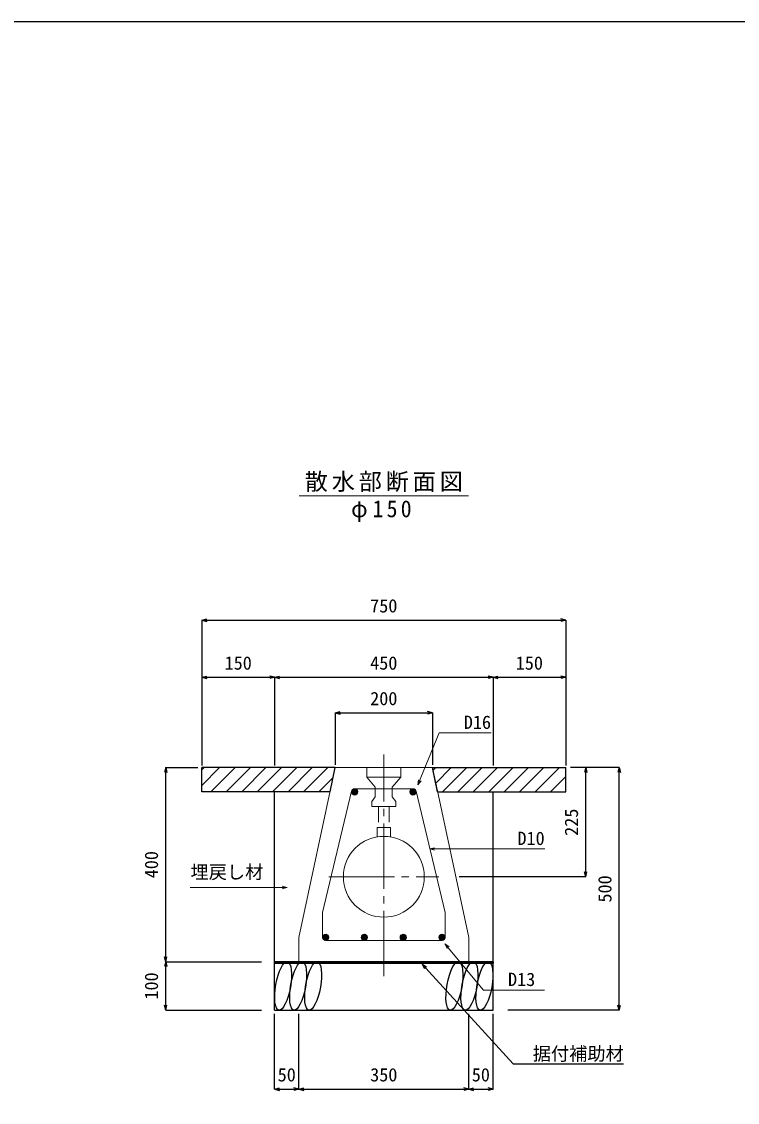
# Model space of a CAD drawing. Units: millimetres, scale not verified. Extents: x -9755 to 16726, y -7413 to 2028.
# Drawn here: x -8280 to -6805, y -200 to 2028 of the extents above; entities that cross this region are included whole.
import ezdxf
from ezdxf.enums import TextEntityAlignment as Align

# ---------------------------------------------------------------- set-up
doc = ezdxf.new("R2010")
doc.units = ezdxf.units.MM
doc.header["$LTSCALE"] = 15
doc.linetypes.add('CHAIN2', pattern=[12, 9, -1, 1, -1])
doc.layers.add('0-1_ブロック', color=2, linetype='Continuous', lineweight=18)
doc.layers.add('0-A', color=7, linetype='Continuous', lineweight=18)
for name, color, linetype in [('0-3_鉄筋', 7, 'Continuous'), ('0-5_ｼﾞｮｲﾝﾄ詳細図', 7, 'Continuous'), ('0-6_寸法', 4, 'Continuous'), ('0-B', 4, 'Continuous'), ('0-F', 5, 'Continuous')]:
    doc.layers.add(name, color=color, linetype=linetype)
doc.styles.add('ＭＳ ゴシック', font='')
doc.styles.get('ＭＳ ゴシック').set_extended_font_data('MS Gothic')

msp = doc.modelspace()

# ---------------------------------------------------------------- linework, layer by layer
at = {"layer": '0-1_ブロック', "color": 7, "linetype": 'CHAIN2'}
for p, q in [((-7534.06, 59.91), (-7534.06, 517.02)), ((-7647.36, 264.91), (-7420.76, 264.91))]:
    msp.add_line(p, q, dxfattribs=at)
at = {"layer": '0-1_ブロック', "color": 3}
for p, q in [((-7634.06, 489.91), (-7709.06, 139.91)), ((-7434.06, 489.91), (-7634.06, 489.91)), ((-7434.06, 489.91), (-7359.06, 139.91)), ((-7709.06, 139.91), (-7709.06, 89.91)), ((-7359.06, 139.91), (-7359.06, 89.91)), ((-7709.06, 89.91), (-7359.06, 89.91))]:
    msp.add_line(p, q, dxfattribs=at)
at = {"layer": '0-1_ブロック', "color": 7}
for p, q in [((-7569.06, 469.91), (-7551.56, 449.91)), ((-7516.56, 449.91), (-7499.06, 469.91)), ((-7499.06, 469.91), (-7499.06, 489.91)), ((-7597.1, 445.65), (-7588.32, 436.87)), ((-7595.56, 446.23), (-7587.74, 438.41)), ((-7593.6, 446.39), (-7587.58, 440.37)), ((-7551.56, 429.91), (-7551.56, 449.91)), ((-7516.56, 429.91), (-7516.56, 449.91)), ((-7477.1, 445.65), (-7468.32, 436.87)), ((-7475.56, 446.23), (-7467.74, 438.41)), ((-7473.6, 446.39), (-7467.58, 440.37)), ((-7600.53, 440.59), (-7593.38, 433.44)), ((-7600.36, 438.3), (-7595.67, 433.61)), ((-7600.11, 442.29), (-7591.68, 433.86)), ((-7599.36, 443.67), (-7590.3, 434.61)), ((-7598.36, 444.78), (-7589.19, 435.61)), ((-7551.56, 429.91), (-7559.06, 419.91)), ((-7516.56, 429.91), (-7509.06, 419.91)), ((-7480.53, 440.59), (-7473.38, 433.44)), ((-7480.36, 438.3), (-7475.67, 433.61)), ((-7480.11, 442.29), (-7471.68, 433.86)), ((-7479.36, 443.67), (-7470.3, 434.61)), ((-7478.36, 444.78), (-7469.19, 435.61)), ((-7545.06, 377.74), (-7545.06, 409.91)), ((-7523.06, 377.74), (-7523.06, 409.91)), ((-7509.06, 409.91), (-7509.06, 419.91)), ((-7548.06, 366.68), (-7548.06, 347.02)), ((-7660.53, 140.59), (-7653.38, 133.44)), ((-7660.36, 138.3), (-7655.67, 133.61)), ((-7660.11, 142.29), (-7651.68, 133.86)), ((-7659.36, 143.67), (-7650.3, 134.61)), ((-7658.36, 144.79), (-7649.19, 135.61)), ((-7657.1, 145.65), (-7648.32, 136.87)), ((-7655.56, 146.23), (-7647.74, 138.41)), ((-7653.6, 146.39), (-7647.58, 140.37)), ((-7580.53, 140.59), (-7573.38, 133.44)), ((-7580.36, 138.3), (-7575.67, 133.61)), ((-7580.11, 142.29), (-7571.68, 133.86)), ((-7579.36, 143.67), (-7570.3, 134.61)), ((-7578.36, 144.79), (-7569.19, 135.61)), ((-7577.1, 145.65), (-7568.32, 136.87)), ((-7575.56, 146.23), (-7567.74, 138.41)), ((-7573.6, 146.39), (-7567.58, 140.37)), ((-7494.53, 146.39), (-7500.55, 140.37)), ((-7492.56, 146.23), (-7500.39, 138.41)), ((-7491.02, 145.65), (-7499.81, 136.87)), ((-7489.77, 144.79), (-7498.94, 135.61)), ((-7488.76, 143.67), (-7497.83, 134.61)), ((-7488.02, 142.29), (-7496.45, 133.86)), ((-7487.6, 140.59), (-7494.75, 133.44)), ((-7487.76, 138.3), (-7492.46, 133.61)), ((-7414.53, 146.39), (-7420.55, 140.37)), ((-7412.56, 146.23), (-7420.39, 138.41)), ((-7411.02, 145.65), (-7419.81, 136.87)), ((-7409.77, 144.79), (-7418.94, 135.61)), ((-7408.76, 143.67), (-7417.83, 134.61)), ((-7408.02, 142.29), (-7416.45, 133.86)), ((-7407.6, 140.59), (-7414.75, 133.44)), ((-7407.76, 138.3), (-7412.46, 133.61))]:
    msp.add_line(p, q, dxfattribs=at)
at = {"layer": '0-1_ブロック'}
for p, q in [((-7594.06, 446.41), (-7473.6, 446.41)), ((-7600.38, 441.42), (-7660.38, 191.42)), ((-7467.74, 441.42), (-7407.74, 191.42)), ((-7660.56, 139.91), (-7660.56, 191.42)), ((-7407.56, 139.91), (-7407.56, 191.42)), ((-7654.06, 133.41), (-7414.06, 133.44))]:
    msp.add_line(p, q, dxfattribs=at)
at = {"layer": '0-1_ブロック', "color": 7}
for points in [[(-7499.06, 469.91), (-7569.06, 469.91), (-7569.06, 489.91)], [(-7509.06, 409.91), (-7559.06, 409.91), (-7559.06, 419.91)], [(-7548.06, 366.68), (-7520.06, 366.68), (-7520.06, 347.02)]]:
    msp.add_lwpolyline(points, dxfattribs=at)
at = {"layer": '0-1_ブロック'}
for centre in [(-7594.06, 439.91), (-7474.06, 439.91), (-7654.06, 139.91), (-7574.06, 139.91), (-7494.06, 139.91), (-7414.06, 139.91)]:
    msp.add_circle(centre, 6.5, dxfattribs=at)
at = {"layer": '0-1_ブロック', "color": 4}
msp.add_circle((-7534.06, 264.91), 83.3, dxfattribs=at)
at = {"layer": '0-3_鉄筋'}
for p, q in [((-7909.06, 439.91), (-7909.06, 489.91)), ((-7634.06, 489.91), (-7909.06, 489.91)), ((-7909.06, 453.24), (-7872.4, 489.91)), ((-7909.06, 485.06), (-7904.22, 489.91)), ((-7890.58, 439.91), (-7840.58, 489.91)), ((-7858.76, 439.91), (-7808.76, 489.91)), ((-7826.94, 439.91), (-7776.94, 489.91)), ((-7795.12, 439.91), (-7745.12, 489.91)), ((-7763.3, 439.91), (-7713.3, 489.91)), ((-7731.48, 439.91), (-7681.48, 489.91)), ((-7699.66, 439.91), (-7649.66, 489.91)), ((-7667.84, 439.91), (-7638.49, 469.26)), ((-7644.78, 439.91), (-7634.06, 489.91)), ((-7434.06, 489.91), (-7159.06, 489.91)), ((-7423.35, 439.91), (-7434.06, 489.91)), ((-7432.8, 484.03), (-7426.92, 489.91)), ((-7427.19, 457.82), (-7395.1, 489.91)), ((-7413.28, 439.91), (-7363.28, 489.91)), ((-7381.46, 439.91), (-7331.46, 489.91)), ((-7349.64, 439.91), (-7299.64, 489.91)), ((-7317.82, 439.91), (-7267.82, 489.91)), ((-7286, 439.91), (-7236, 489.91)), ((-7254.18, 439.91), (-7204.18, 489.91)), ((-7222.36, 439.91), (-7172.36, 489.91)), ((-7190.54, 439.91), (-7159.06, 471.39)), ((-7159.06, 439.91), (-7159.06, 489.91)), ((-7644.78, 439.91), (-7909.06, 439.91)), ((-7759.06, 89.91), (-7759.06, 439.91)), ((-7423.35, 439.91), (-7159.06, 439.91)), ((-7309.06, 89.91), (-7309.06, 439.91))]:
    msp.add_line(p, q, dxfattribs=at)
at = {"layer": '0-5_ｼﾞｮｲﾝﾄ詳細図'}
for p, q in [((-7759.06, -10.09), (-7759.06, 89.91)), ((-7309.06, 89.91), (-7759.06, 89.91)), ((-7309.06, -10.09), (-7309.06, 89.91)), ((-7759.06, -10.09), (-7309.06, -10.09))]:
    msp.add_line(p, q, dxfattribs=at)
for centre in [(-7741.55, 39.92), (-7710.64, 39.92), (-7679.74, 39.92), (-7388.59, 39.92), (-7357.68, 39.92), (-7326.78, 39.92)]:
    msp.add_ellipse(centre, major_axis=(8.81, 49.96), ratio=0.3, dxfattribs=at)
at = {"layer": '0-6_寸法'}
for p, q in [((-7909.06, 793.95), (-7898.92, 796.67)), ((-7909.06, 793.95), (-7159.06, 793.95)), ((-7909.06, 793.95), (-7898.92, 791.23)), ((-7909.06, 793.95), (-7909.06, 676.01)), ((-7159.06, 793.95), (-7169.21, 796.67)), ((-7159.06, 793.95), (-7169.21, 791.23)), ((-7159.06, 793.95), (-7159.06, 676.01)), ((-7909.06, 676.01), (-7898.92, 678.72)), ((-7909.06, 676.01), (-7759.06, 676.01)), ((-7909.06, 676.01), (-7898.92, 673.29)), ((-7909.06, 676.01), (-7909.06, 494.53)), ((-7759.06, 676.01), (-7769.21, 678.72)), ((-7759.06, 676.01), (-7769.21, 673.29)), ((-7759.06, 676.01), (-7748.92, 678.72)), ((-7759.06, 676.01), (-7759.06, 494.53)), ((-7759.06, 676.01), (-7309.06, 676.01)), ((-7759.06, 676.01), (-7748.92, 673.29)), ((-7309.06, 676.01), (-7319.21, 678.72)), ((-7309.06, 676.01), (-7319.21, 673.29)), ((-7309.06, 676.01), (-7298.92, 678.72)), ((-7309.06, 676.01), (-7309.06, 494.53)), ((-7309.06, 676.01), (-7159.06, 676.01)), ((-7309.06, 676.01), (-7298.92, 673.29)), ((-7159.06, 676.01), (-7169.21, 678.72)), ((-7159.06, 676.01), (-7169.21, 673.29)), ((-7159.06, 676.01), (-7159.06, 494.53)), ((-7634.06, 602.8), (-7623.92, 605.52)), ((-7634.06, 602.8), (-7434.06, 602.8)), ((-7634.06, 602.8), (-7623.92, 600.08)), ((-7634.06, 602.8), (-7634.06, 495.7)), ((-7434.06, 602.8), (-7444.21, 605.52)), ((-7434.06, 602.8), (-7444.21, 600.08)), ((-7434.06, 602.8), (-7434.06, 495.7)), ((-7983.61, 489.91), (-7986.33, 479.76)), ((-7983.61, 89.91), (-7983.61, 489.91)), ((-7983.61, 489.91), (-7980.9, 479.76)), ((-7983.61, 489.91), (-7917.36, 489.91)), ((-7049.16, 489.91), (-7149.09, 489.91)), ((-7118.1, 489.91), (-7120.82, 479.76)), ((-7118.1, 264.91), (-7118.1, 489.91)), ((-7118.1, 489.91), (-7115.38, 479.76)), ((-7049.16, 489.91), (-7051.87, 479.76)), ((-7049.16, 39.91), (-7049.16, 489.91)), ((-7049.16, -10.09), (-7049.16, 489.91)), ((-7049.16, 489.91), (-7046.44, 479.76)), ((-7118.1, 264.91), (-7120.82, 275.05)), ((-7118.1, 264.91), (-7115.38, 275.05)), ((-7118.1, 264.91), (-7378.47, 264.91)), ((-7983.61, 89.91), (-7986.33, 100.05)), ((-7983.61, 89.91), (-7986.33, 79.76)), ((-7983.61, 89.91), (-7980.9, 100.05)), ((-7983.61, -10.09), (-7983.61, 89.91)), ((-7983.61, 89.91), (-7980.9, 79.76)), ((-7983.61, 89.91), (-7785.96, 89.91)), ((-7983.61, -10.09), (-7986.33, 0.05)), ((-7983.61, -10.09), (-7980.9, 0.05)), ((-7049.16, -10.09), (-7051.87, 0.05)), ((-7049.16, -10.09), (-7046.44, 0.05)), ((-7983.61, -10.09), (-7785.96, -10.09)), ((-7759.06, -172.64), (-7759.06, -17.49)), ((-7709.06, -172.64), (-7709.06, -17.49)), ((-7709.06, -172.64), (-7709.06, -17.49)), ((-7359.06, -172.64), (-7359.06, -17.49)), ((-7309.06, -172.64), (-7309.06, -17.49)), ((-7049.16, -10.09), (-7278.2, -10.09)), ((-7759.06, -172.64), (-7748.92, -169.92)), ((-7759.06, -172.64), (-7709.06, -172.64)), ((-7759.06, -172.64), (-7748.92, -175.36)), ((-7709.06, -172.64), (-7719.21, -169.92)), ((-7709.06, -172.64), (-7719.21, -175.36)), ((-7709.06, -172.64), (-7698.92, -169.92)), ((-7709.06, -172.64), (-7698.92, -169.92)), ((-7709.06, -172.64), (-7698.92, -175.36)), ((-7709.06, -172.64), (-7359.06, -172.64)), ((-7709.06, -172.64), (-7698.92, -175.36)), ((-7359.06, -172.64), (-7369.21, -169.92)), ((-7359.06, -172.64), (-7369.21, -175.36)), ((-7359.06, -172.64), (-7348.92, -169.92)), ((-7359.06, -172.64), (-7309.06, -172.64)), ((-7359.06, -172.64), (-7348.92, -175.36)), ((-7309.06, -172.64), (-7319.21, -169.92)), ((-7309.06, -172.64), (-7319.21, -175.36))]:
    msp.add_line(p, q, dxfattribs=at)
at = {"layer": '0-A'}
for p, q in [((-7708.42, 1049.78), (-7359.71, 1049.78)), ((-7463.66, 454.32), (-7420.13, 561.47)), ((-7420.13, 561.47), (-7312.99, 561.47)), ((-7463.66, 454.32), (-7462.36, 464.74)), ((-7463.66, 454.32), (-7457.32, 462.7)), ((-7439.44, 322.16), (-7429.3, 324.88)), ((-7439.44, 322.16), (-7202.44, 322.16)), ((-7439.44, 322.16), (-7429.3, 319.44)), ((-7733.31, 242.68), (-7743.45, 245.4)), ((-7408.14, 126.89), (-7403.76, 117.35)), ((-7328.97, 31.45), (-7202.85, 31.45))]:
    msp.add_line(p, q, dxfattribs=at)
for points in [[(-7933.18, 242.68), (-7733.31, 242.68), (-7743.45, 239.96)], [(-7328.97, 31.45), (-7408.14, 126.89), (-7399.58, 120.82)]]:
    msp.add_lwpolyline(points, dxfattribs=at)
at = {"layer": '0-B', "color": 134}
for p, q in [((-7759.06, 86.71), (-7759.06, 89.91)), ((-7759.06, 89.91), (-7309.06, 89.91)), ((-7759.06, 87.89), (-7757.05, 89.91)), ((-7758.13, 86.71), (-7754.93, 89.91)), ((-7756.01, 86.71), (-7752.81, 89.91)), ((-7753.89, 86.71), (-7750.69, 89.91)), ((-7751.76, 86.71), (-7748.56, 89.91)), ((-7749.64, 86.71), (-7746.44, 89.91)), ((-7747.52, 86.71), (-7744.32, 89.91)), ((-7745.4, 86.71), (-7742.2, 89.91)), ((-7743.28, 86.71), (-7740.08, 89.91)), ((-7741.16, 86.71), (-7737.96, 89.91)), ((-7739.04, 86.71), (-7735.84, 89.91)), ((-7736.91, 86.71), (-7733.71, 89.91)), ((-7734.79, 86.71), (-7731.59, 89.91)), ((-7732.67, 86.71), (-7729.47, 89.91)), ((-7730.55, 86.71), (-7727.35, 89.91)), ((-7728.43, 86.71), (-7725.23, 89.91)), ((-7726.31, 86.71), (-7723.11, 89.91)), ((-7724.19, 86.71), (-7720.99, 89.91)), ((-7722.07, 86.71), (-7718.87, 89.91)), ((-7719.94, 86.71), (-7716.74, 89.91)), ((-7717.82, 86.71), (-7714.62, 89.91)), ((-7715.7, 86.71), (-7712.5, 89.91)), ((-7713.58, 86.71), (-7710.38, 89.91)), ((-7711.46, 86.71), (-7708.26, 89.91)), ((-7709.34, 86.71), (-7706.14, 89.91)), ((-7707.22, 86.71), (-7704.02, 89.91)), ((-7705.09, 86.71), (-7701.89, 89.91)), ((-7702.97, 86.71), (-7699.77, 89.91)), ((-7700.85, 86.71), (-7697.65, 89.91)), ((-7698.73, 86.71), (-7695.53, 89.91)), ((-7696.61, 86.71), (-7693.41, 89.91)), ((-7694.49, 86.71), (-7691.29, 89.91)), ((-7692.37, 86.71), (-7689.17, 89.91)), ((-7690.25, 86.71), (-7687.05, 89.91)), ((-7688.12, 86.71), (-7684.92, 89.91)), ((-7686, 86.71), (-7682.8, 89.91)), ((-7683.88, 86.71), (-7680.68, 89.91)), ((-7681.76, 86.71), (-7678.56, 89.91)), ((-7679.64, 86.71), (-7676.44, 89.91)), ((-7677.52, 86.71), (-7674.32, 89.91)), ((-7675.4, 86.71), (-7672.2, 89.91)), ((-7673.28, 86.71), (-7670.08, 89.91)), ((-7671.15, 86.71), (-7667.95, 89.91)), ((-7669.03, 86.71), (-7665.83, 89.91)), ((-7666.91, 86.71), (-7663.71, 89.91)), ((-7664.79, 86.71), (-7661.59, 89.91)), ((-7662.67, 86.71), (-7659.47, 89.91)), ((-7660.55, 86.71), (-7657.35, 89.91)), ((-7658.43, 86.71), (-7655.23, 89.91)), ((-7656.3, 86.71), (-7653.1, 89.91)), ((-7654.18, 86.71), (-7650.98, 89.91)), ((-7652.06, 86.71), (-7648.86, 89.91)), ((-7649.94, 86.71), (-7646.74, 89.91)), ((-7647.82, 86.71), (-7644.62, 89.91)), ((-7645.7, 86.71), (-7642.5, 89.91)), ((-7643.58, 86.71), (-7640.38, 89.91)), ((-7641.46, 86.71), (-7638.26, 89.91)), ((-7639.33, 86.71), (-7636.13, 89.91)), ((-7637.21, 86.71), (-7634.01, 89.91)), ((-7635.09, 86.71), (-7631.89, 89.91)), ((-7632.97, 86.71), (-7629.77, 89.91)), ((-7630.85, 86.71), (-7627.65, 89.91)), ((-7628.73, 86.71), (-7625.53, 89.91)), ((-7626.61, 86.71), (-7623.41, 89.91)), ((-7624.48, 86.71), (-7621.28, 89.91)), ((-7622.36, 86.71), (-7619.16, 89.91)), ((-7620.24, 86.71), (-7617.04, 89.91)), ((-7618.12, 86.71), (-7614.92, 89.91)), ((-7616, 86.71), (-7612.8, 89.91)), ((-7613.88, 86.71), (-7610.68, 89.91)), ((-7611.76, 86.71), (-7608.56, 89.91)), ((-7609.64, 86.71), (-7606.44, 89.91)), ((-7607.51, 86.71), (-7604.31, 89.91)), ((-7605.39, 86.71), (-7602.19, 89.91)), ((-7603.27, 86.71), (-7600.07, 89.91)), ((-7601.15, 86.71), (-7597.95, 89.91)), ((-7599.03, 86.71), (-7595.83, 89.91)), ((-7596.91, 86.71), (-7593.71, 89.91)), ((-7594.79, 86.71), (-7591.59, 89.91)), ((-7592.66, 86.71), (-7589.46, 89.91)), ((-7590.54, 86.71), (-7587.34, 89.91)), ((-7588.42, 86.71), (-7585.22, 89.91)), ((-7586.3, 86.71), (-7583.1, 89.91)), ((-7584.18, 86.71), (-7580.98, 89.91)), ((-7582.06, 86.71), (-7578.86, 89.91)), ((-7579.94, 86.71), (-7576.74, 89.91)), ((-7577.82, 86.71), (-7574.62, 89.91)), ((-7575.69, 86.71), (-7572.49, 89.91)), ((-7573.57, 86.71), (-7570.37, 89.91)), ((-7571.45, 86.71), (-7568.25, 89.91)), ((-7569.33, 86.71), (-7566.13, 89.91)), ((-7567.21, 86.71), (-7564.01, 89.91)), ((-7565.09, 86.71), (-7561.89, 89.91)), ((-7562.97, 86.71), (-7559.77, 89.91)), ((-7560.85, 86.71), (-7557.65, 89.91)), ((-7558.72, 86.71), (-7555.52, 89.91)), ((-7556.6, 86.71), (-7553.4, 89.91)), ((-7554.48, 86.71), (-7551.28, 89.91)), ((-7552.36, 86.71), (-7549.16, 89.91)), ((-7550.24, 86.71), (-7547.04, 89.91)), ((-7548.12, 86.71), (-7544.92, 89.91)), ((-7546, 86.71), (-7542.8, 89.91)), ((-7543.87, 86.71), (-7540.67, 89.91)), ((-7541.75, 86.71), (-7538.55, 89.91)), ((-7539.63, 86.71), (-7536.43, 89.91)), ((-7537.51, 86.71), (-7534.31, 89.91)), ((-7535.39, 86.71), (-7532.19, 89.91)), ((-7533.27, 86.71), (-7530.07, 89.91)), ((-7531.15, 86.71), (-7527.95, 89.91)), ((-7529.03, 86.71), (-7525.83, 89.91)), ((-7526.9, 86.71), (-7523.7, 89.91)), ((-7524.78, 86.71), (-7521.58, 89.91)), ((-7522.66, 86.71), (-7519.46, 89.91)), ((-7520.54, 86.71), (-7517.34, 89.91)), ((-7518.42, 86.71), (-7515.22, 89.91)), ((-7516.3, 86.71), (-7513.1, 89.91)), ((-7514.18, 86.71), (-7510.98, 89.91)), ((-7512.05, 86.71), (-7508.85, 89.91)), ((-7509.93, 86.71), (-7506.73, 89.91)), ((-7507.81, 86.71), (-7504.61, 89.91)), ((-7505.69, 86.71), (-7502.49, 89.91)), ((-7503.57, 86.71), (-7500.37, 89.91)), ((-7501.45, 86.71), (-7498.25, 89.91)), ((-7499.33, 86.71), (-7496.13, 89.91)), ((-7497.21, 86.71), (-7494.01, 89.91)), ((-7495.08, 86.71), (-7491.88, 89.91)), ((-7492.96, 86.71), (-7489.76, 89.91)), ((-7490.84, 86.71), (-7487.64, 89.91)), ((-7488.72, 86.71), (-7485.52, 89.91)), ((-7486.6, 86.71), (-7483.4, 89.91)), ((-7484.48, 86.71), (-7481.28, 89.91)), ((-7482.36, 86.71), (-7479.16, 89.91)), ((-7480.23, 86.71), (-7477.03, 89.91)), ((-7478.11, 86.71), (-7474.91, 89.91)), ((-7475.99, 86.71), (-7472.79, 89.91)), ((-7473.87, 86.71), (-7470.67, 89.91)), ((-7471.75, 86.71), (-7468.55, 89.91)), ((-7469.63, 86.71), (-7466.43, 89.91)), ((-7467.51, 86.71), (-7464.31, 89.91)), ((-7465.39, 86.71), (-7462.19, 89.91)), ((-7463.26, 86.71), (-7460.06, 89.91)), ((-7461.14, 86.71), (-7457.94, 89.91)), ((-7459.02, 86.71), (-7455.82, 89.91)), ((-7456.9, 86.71), (-7453.7, 89.91)), ((-7454.78, 86.71), (-7451.58, 89.91)), ((-7452.66, 86.71), (-7449.46, 89.91)), ((-7450.54, 86.71), (-7447.34, 89.91)), ((-7448.42, 86.71), (-7445.22, 89.91)), ((-7446.29, 86.71), (-7443.09, 89.91)), ((-7444.17, 86.71), (-7440.97, 89.91)), ((-7442.05, 86.71), (-7438.85, 89.91)), ((-7439.93, 86.71), (-7436.73, 89.91)), ((-7437.81, 86.71), (-7434.61, 89.91)), ((-7435.69, 86.71), (-7432.49, 89.91)), ((-7433.57, 86.71), (-7430.37, 89.91)), ((-7431.44, 86.71), (-7428.24, 89.91)), ((-7429.32, 86.71), (-7426.12, 89.91)), ((-7427.2, 86.71), (-7424, 89.91)), ((-7425.08, 86.71), (-7421.88, 89.91)), ((-7422.96, 86.71), (-7419.76, 89.91)), ((-7420.84, 86.71), (-7417.64, 89.91)), ((-7418.72, 86.71), (-7415.52, 89.91)), ((-7416.6, 86.71), (-7413.4, 89.91)), ((-7414.47, 86.71), (-7411.27, 89.91)), ((-7412.35, 86.71), (-7409.15, 89.91)), ((-7410.23, 86.71), (-7407.03, 89.91)), ((-7408.11, 86.71), (-7404.91, 89.91)), ((-7405.99, 86.71), (-7402.79, 89.91)), ((-7403.87, 86.71), (-7400.67, 89.91)), ((-7401.75, 86.71), (-7398.55, 89.91)), ((-7399.62, 86.71), (-7396.42, 89.91)), ((-7397.5, 86.71), (-7394.3, 89.91)), ((-7395.38, 86.71), (-7392.18, 89.91)), ((-7393.26, 86.71), (-7390.06, 89.91)), ((-7391.14, 86.71), (-7387.94, 89.91)), ((-7389.02, 86.71), (-7385.82, 89.91)), ((-7386.9, 86.71), (-7383.7, 89.91)), ((-7384.78, 86.71), (-7381.58, 89.91)), ((-7382.65, 86.71), (-7379.45, 89.91)), ((-7380.53, 86.71), (-7377.33, 89.91)), ((-7378.41, 86.71), (-7375.21, 89.91)), ((-7376.29, 86.71), (-7373.09, 89.91)), ((-7374.17, 86.71), (-7370.97, 89.91)), ((-7372.05, 86.71), (-7368.85, 89.91)), ((-7369.93, 86.71), (-7366.73, 89.91)), ((-7367.8, 86.71), (-7364.6, 89.91)), ((-7365.68, 86.71), (-7362.48, 89.91)), ((-7363.56, 86.71), (-7360.36, 89.91)), ((-7361.44, 86.71), (-7358.24, 89.91)), ((-7359.32, 86.71), (-7356.12, 89.91)), ((-7357.2, 86.71), (-7354, 89.91)), ((-7355.08, 86.71), (-7351.88, 89.91)), ((-7352.96, 86.71), (-7349.76, 89.91)), ((-7350.83, 86.71), (-7347.63, 89.91)), ((-7348.71, 86.71), (-7345.51, 89.91)), ((-7346.59, 86.71), (-7343.39, 89.91)), ((-7344.47, 86.71), (-7341.27, 89.91)), ((-7342.35, 86.71), (-7339.15, 89.91)), ((-7340.23, 86.71), (-7337.03, 89.91)), ((-7338.11, 86.71), (-7334.91, 89.91)), ((-7335.99, 86.71), (-7332.79, 89.91)), ((-7333.86, 86.71), (-7330.66, 89.91)), ((-7331.74, 86.71), (-7328.54, 89.91)), ((-7329.62, 86.71), (-7326.42, 89.91)), ((-7327.5, 86.71), (-7324.3, 89.91)), ((-7325.38, 86.71), (-7322.18, 89.91)), ((-7323.26, 86.71), (-7320.06, 89.91)), ((-7321.14, 86.71), (-7317.94, 89.91)), ((-7319.01, 86.71), (-7315.81, 89.91)), ((-7316.89, 86.71), (-7313.69, 89.91)), ((-7314.77, 86.71), (-7311.57, 89.91)), ((-7312.65, 86.71), (-7309.45, 89.91)), ((-7309.06, 89.91), (-7309.06, 86.71)), ((-7759.06, 86.71), (-7309.06, 86.71)), ((-7310.53, 86.71), (-7309.06, 88.17))]:
    msp.add_line(p, q, dxfattribs=at)
at = {"layer": '0-B'}
for p, q in [((-7455.27, 85.09), (-7267.58, -120.54)), ((-7455.27, 85.09), (-7446.42, 79.43)), ((-7455.27, 85.09), (-7450.44, 75.77)), ((-7267.58, -120.54), (-7040.05, -120.54))]:
    msp.add_line(p, q, dxfattribs=at)
at = {"layer": '0-F'}
msp.add_lwpolyline([(-9755.46, -2027.5), (-9755.46, 2027.5), (-3855.46, 2027.5), (-3855.46, -2027.5)], close=True, dxfattribs=at)

# ---------------------------------------------------------------- texts
at = {"layer": '0-6_寸法', "style": 'ＭＳ ゴシック'}
for s, p in [('750', (-7562.19, 801.45)), ('150', (-7862.19, 683.51)), ('450', (-7562.19, 683.51)), ('150', (-7262.19, 683.51)), ('200', (-7562.19, 610.3)), ('50', (-7752.81, -165.14)), ('350', (-7562.19, -165.14)), ('50', (-7352.81, -165.14))]:
    msp.add_text(s, height=27.49, dxfattribs=at).set_placement(p, align=Align.BOTTOM_LEFT)
for s, p in [('225', (-7125.6, 349.28)), ('400', (-7991.11, 261.78)), ('500', (-7056.66, 211.78)), ('100', (-7991.11, 11.78))]:
    msp.add_text(s, height=27.49, rotation=90, dxfattribs=at).set_placement(p, align=Align.BOTTOM_LEFT)
at = {"layer": '0-A', "color": 4, "style": 'ＭＳ ゴシック'}
for s, p in [('D16', (-7369.24, 561.47)), ('D10', (-7258.69, 322.16)), ('埋戻し材', (-7932.41, 252.67)), ('D13', (-7278.08, 31.48))]:
    msp.add_text(s, height=27.49, dxfattribs=at).set_placement(p, align=Align.BOTTOM_LEFT)
at = {"layer": '0-A', "char_height": 34.84, "attachment_point": 7, "style": 'ＭＳ ゴシック'}
for s, insert in [('\\T1.17;散水部断面図', (-7696.82, 1057.83)), ('\\T1.29;\\W0.95;φ150', (-7601.54, 996.48))]:
    msp.add_mtext(s, dxfattribs=dict(at, insert=insert))
at = {"layer": '0-B', "style": 'ＭＳ ゴシック'}
msp.add_text('据付補助材', height=27.49, dxfattribs=at).set_placement((-7227.13, -121.8), align=Align.BOTTOM_LEFT)

doc.saveas('drawing.dxf')
